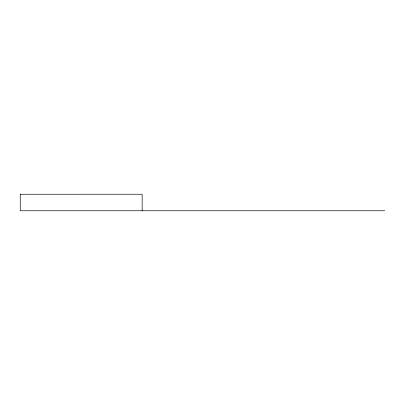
<?xml version="1.0" encoding="UTF-8"?>
<svg xmlns="http://www.w3.org/2000/svg" width="405" height="405" viewBox="0 0 405 405"><rect width="100%" height="100%" fill="white"/><g stroke="black" fill="none" stroke-linecap="round" stroke-linejoin="round"><path stroke-width="0.61" d="M20.25 194.253L142.16 194.238L142.16 210.762M384.75 210.762L20.25 210.762L20.25 194.238"/></g></svg>
